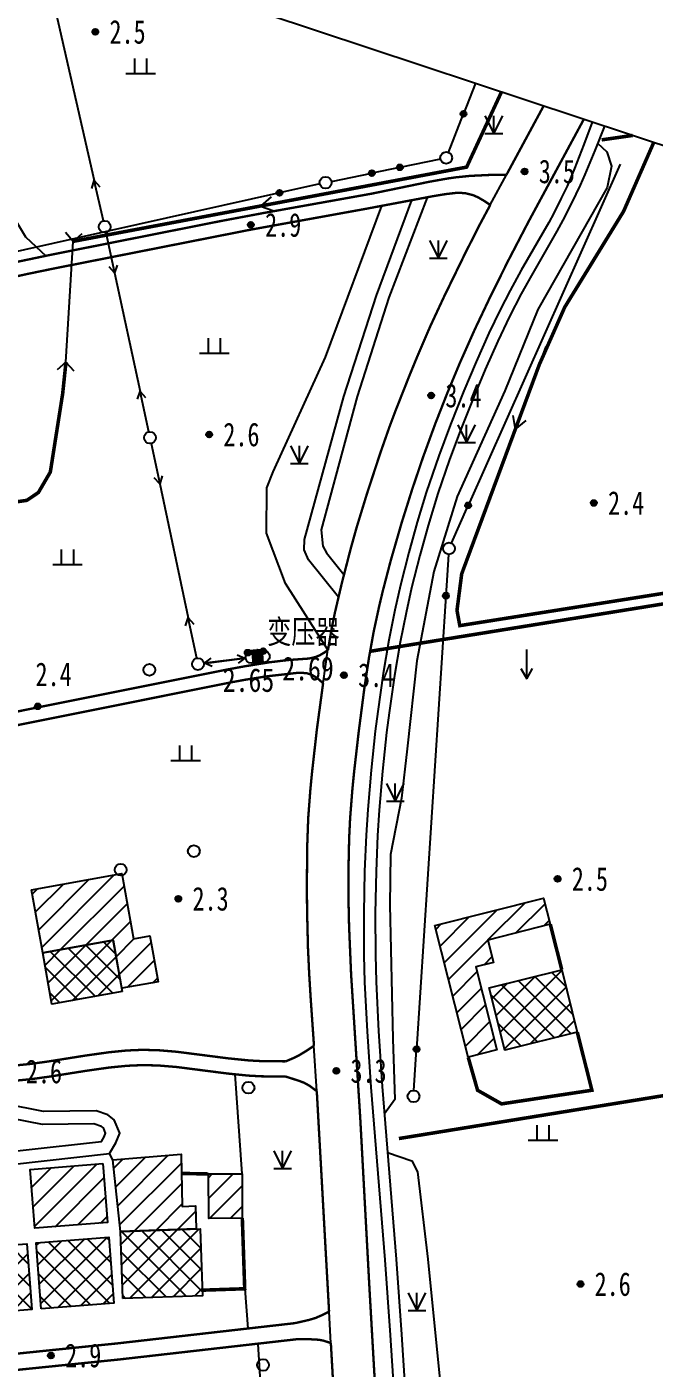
# Model space of a CAD drawing. Header units: metres. Extents: x 494039 to 619385, y 3351420 to 3402703.
# Drawn here: x 592363.4 to 592469.6, y 3392225.5 to 3392452.5 of the extents above; entities that cross this region are included whole.
import ezdxf
from ezdxf.enums import TextEntityAlignment as Align

# ---------------------------------------------------------------- set-up
doc = ezdxf.new("R2010")
doc.units = ezdxf.units.M
for name, pattern in [('2180', [0]), ('2430', [0]), ('4430', [0]), ('4440', [0]), ('8521', [0]), ('9610', [0])]:
    doc.linetypes.add(name, pattern=pattern)
for name, color, linetype in [('210100', 130, 'Continuous'), ('220200', 130, 'Continuous'), ('220900', 130, '2180'), ('261301', 141, 'Continuous'), ('310300', 8, 'Continuous'), ('310500', 8, 'Continuous'), ('380201', 8, '2430'), ('420500', 8, 'Continuous'), ('430600', 8, '4440'), ('440300', 8, '4430'), ('510301', 8, 'Continuous'), ('510402', 8, 'Continuous'), ('520101', 8, 'Continuous'), ('541200', 8, 'Continuous'), ('720100', 8, 'Continuous'), ('760201', 8, '8521'), ('810100', 8, '9610'), ('810301', 8, 'Continuous'), ('810302', 8, 'Continuous'), ('820200', 8, 'Continuous'), ('ASSIST', 8, 'Continuous'), ('GCD', 8, 'Continuous'), ('GXYZ', 8, 'Continuous'), ('ZDH', 8, 'Continuous'), ('范围线', 8, 'Continuous')]:
    doc.layers.add(name, color=color, linetype=linetype)
doc.styles.add('HZ', font='simsun.ttc', dxfattribs={"width": 0.8})
doc.styles.add('正等线体', font='simhei.ttf')
pattern_1 = [(45, (0, 0), (-1.767766953, 1.767766953), []), (135, (0, 0), (-1.767766953, -1.767766953), [])]
pattern_2 = [(45, (0, 0), (-1.767766953, 1.767766953), [])]

# ---------------------------------------------------------------- blocks, each defined once
blk = doc.blocks.new('gc170')
at = {"linetype": 'Continuous'}
blk.add_circle((0, 0), 0.5, dxfattribs=at)
blk = doc.blocks.new('gu')
at = {"flags": 128}
for points in [[(3.75, 0), (-3.75, 0)], [(2.71, -0.6), (3.75, 0), (3.75, 0), (2.71, 0.6)]]:
    blk.add_lwpolyline(points, dxfattribs=at)
blk = doc.blocks.new('p_point')
for radius in [0.25, 0.2, 0.15, 0.1, 0.05]:
    blk.add_circle((0, 0), radius)
blk.add_point((0, 0))
blk = doc.blocks.new('vm')
at = {"linetype": 'Continuous'}
for p, q in [((-0.5, 0), (-0.5, 1.3)), ((0.5, 1.3), (0.5, 0)), ((1.25, 0), (-1.25, 0))]:
    blk.add_line(p, q, dxfattribs=at)
blk = doc.blocks.new('gc124')
for p, q in [((-0.75, 1.5), (0, 0)), ((0, 0), (0, 1.5)), ((0, 0), (0.75, 1.5)), ((-0.75, 0), (0.75, 0))]:
    blk.add_line(p, q)
blk = doc.blocks.new('gc120')
for p, q in [((0, 0), (0, 2.5)), ((-0.5, 0.87), (0, 0)), ((0, 0), (0.5, 0.87))]:
    blk.add_line(p, q)
blk = doc.blocks.new('gc013b')
at = {"linetype": 'Continuous'}
blk.add_line((0.5, 0), (4, 0), dxfattribs=at)
at = {"linetype": 'Continuous', "flags": 128}
blk.add_lwpolyline([(3.39, 0.35), (4, 0), (3.39, -0.35)], dxfattribs=at)
blk = doc.blocks.new('tx')
h = blk.add_hatch(color=256)
edge = h.paths.add_edge_path()
edge.add_arc((4, 0), 0.25, 0, 360)
blk.add_line((0.5, 0), (4, 0))
for centre, radius in [((0, 0), 0.5), ((4, 0), 0.25)]:
    blk.add_circle(centre, radius)
blk = doc.blocks.new('1-3&1-4')
at = {"layer": '310300', "linetype": 'Continuous'}
h = blk.add_hatch(dxfattribs=at)
h.set_pattern_fill('ANSI31', color=8, scale=20, style=0)
h.set_pattern_definition(pattern_2)
h.paths.add_polyline_path([(592364.2096, 3392306.4304), (592379.4945, 3392309.1652), (592381.4715, 3392298.1157), (592384.2376, 3392298.6106), (592385.623, 3392290.8679), (592379.4661, 3392289.7663), (592378.0097, 3392297.9061), (592366.1156, 3392295.778)])
h = blk.add_hatch(dxfattribs=at)
h.set_pattern_fill('ANSI31', color=8, scale=20, style=0)
h.set_pattern_definition(pattern_2)
h.paths.add_polyline_path([(592432.4827, 3392300.3749), (592450.8892, 3392305.0258), (592452.008, 3392300.5981), (592441.4189, 3392297.9224), (592442.3734, 3392294.1447), (592439.4346, 3392293.4022), (592442.9882, 3392279.3383), (592438.1096, 3392278.1056)])
h = blk.add_hatch(dxfattribs=at)
h.set_pattern_fill('ANSI31', color=8, scale=20, style=0)
h.set_pattern_definition(pattern_2)
h.paths.add_polyline_path([(592376.2822, 3392260.0833), (592377.0746, 3392250.1226), (592364.7766, 3392249.1443), (592363.9843, 3392259.105)])
h = blk.add_hatch(dxfattribs=at)
h.set_pattern_fill('ANSI31', color=8, scale=20, style=0)
h.set_pattern_definition(pattern_2)
h.paths.add_polyline_path([(592379.2798, 3392248.5954), (592377.9783, 3392260.7228), (592389.5354, 3392261.6944), (592389.724, 3392252.8511), (592391.9355, 3392252.9447), (592392.1012, 3392249.0305)])
h = blk.add_hatch(dxfattribs=at)
h.set_pattern_fill('ANSI31', color=8, scale=20, style=0)
h.set_pattern_definition(pattern_2)
h.paths.add_polyline_path([(592399.8331, 3392258.3808), (592399.8867, 3392250.8558), (592394.191, 3392250.8152), (592394.1374, 3392258.3402)])
at = {"layer": '310500', "linetype": 'Continuous'}
h = blk.add_hatch(dxfattribs=at)
h.set_pattern_fill('ANSI37', color=8, scale=20, style=0)
h.set_pattern_definition(pattern_1)
h.paths.add_polyline_path([(592379.5641, 3392289.2188), (592367.6699, 3392287.0907), (592366.1156, 3392295.778), (592378.0097, 3392297.9061)])
h = blk.add_hatch(dxfattribs=at)
h.set_pattern_fill('ANSI37', color=8, scale=20, style=0)
h.set_pattern_definition(pattern_1)
h.paths.add_polyline_path([(592456.5851, 3392282.3218), (592444.296, 3392279.2674), (592441.6694, 3392289.8355), (592453.9584, 3392292.8899)])
h = blk.add_hatch(dxfattribs=at)
h.set_pattern_fill('ANSI37', color=8, scale=20, style=0)
h.set_pattern_definition(pattern_1)
h.paths.add_polyline_path([(592379.6638, 3392237.2784), (592379.2798, 3392248.5954), (592392.7417, 3392249.0522), (592393.1256, 3392237.7351)])
h = blk.add_hatch(dxfattribs=at)
h.set_pattern_fill('ANSI37', color=8, scale=20, style=0)
h.set_pattern_definition(pattern_1)
h.paths.add_polyline_path([(592351.8702, 3392234.3915), (592350.9829, 3392245.5457), (592363.3956, 3392246.5332), (592364.2829, 3392235.3789)])
h = blk.add_hatch(dxfattribs=at)
h.set_pattern_fill('ANSI37', color=8, scale=20, style=0)
h.set_pattern_definition(pattern_1)
h.paths.add_polyline_path([(592365.8617, 3392235.5045), (592364.9744, 3392246.6587), (592377.2723, 3392247.637), (592378.1596, 3392236.4828)])
at = {"layer": '210100', "color": 141, "linetype": 'Continuous', "flags": 128}
blk.add_lwpolyline([(592349.4734, 3392260.8775), (592376.052, 3392263.8478), (592376.4896, 3392264.5989), (592376.7521, 3392265.2339), (592376.3841, 3392266.1209), (592376.0591, 3392266.3652), (592374.7813, 3392266.814), (592366.0456, 3392266.707), (592353.0086, 3392269.2544)], dxfattribs=at)
at = {"layer": '220200', "color": 141, "linetype": 'Continuous', "const_width": 0.6, "flags": 128}
for points in [[(592443.7467, 3392441.4398), (592437.8503, 3392428.7201), (592371.2599, 3392416.1539)], [(592465.9542, 3392434.0843), (592460.7069, 3392433.3316)], [(592469.524, 3392432.9019), (592464.4144, 3392421.2359), (592454.4561, 3392405.0198), (592450.1674, 3392395.3344), (592437.0173, 3392359.8981), (592436.2178, 3392353.7013), (592436.6982, 3392351.1309), (592554.1857, 3392369.753)], [(592370.0416, 3392395.7404), (592369.4829, 3392390.4043), (592367.3907, 3392377.1196), (592365.3699, 3392373.6509), (592363.4159, 3392372.3297), (592352.771, 3392370.7895)]]:
    blk.add_lwpolyline(points, dxfattribs=at)
at = {"layer": '220200', "color": 141, "linetype": 'Continuous', "const_width": 0.6, "elevation": 3.2917, "flags": 128}
blk.add_lwpolyline([(592577.1493, 3392288.7648), (592426.3905, 3392264.3357)], dxfattribs=at)
at = {"layer": '220900', "color": 141, "linetype": 'Continuous'}
for p, q in [((592371.2599, 3392416.1539), (592369.9325, 3392417.6499)), ((592371.2599, 3392416.1539), (592372.7559, 3392417.4813)), ((592370.0416, 3392395.7404), (592368.5456, 3392394.413)), ((592370.0416, 3392395.7404), (592371.369, 3392394.2444))]:
    blk.add_line(p, q, dxfattribs=at)
at = {"layer": '220900', "color": 141, "linetype": '2180', "elevation": 2.4097, "flags": 128}
blk.add_lwpolyline([(592370.0416, 3392395.7404), (592371.2599, 3392416.1539)], dxfattribs=at)
at = {"layer": '310300', "color": 8, "linetype": 'Continuous', "flags": 128}
for points in [[(592364.2096, 3392306.4304), (592379.4945, 3392309.1652), (592381.4715, 3392298.1157), (592384.2376, 3392298.6106), (592385.623, 3392290.8679), (592379.4661, 3392289.7663), (592378.0097, 3392297.9061), (592366.1156, 3392295.778)], [(592432.4827, 3392300.3749), (592450.8892, 3392305.0258), (592452.008, 3392300.5981), (592441.4189, 3392297.9224), (592442.3734, 3392294.1447), (592439.4346, 3392293.4022), (592442.9882, 3392279.3383), (592438.1096, 3392278.1056)], [(592379.2798, 3392248.5954), (592377.9783, 3392260.7228), (592389.5354, 3392261.6944), (592389.724, 3392252.8511), (592391.9355, 3392252.9447), (592392.1012, 3392249.0305)]]:
    blk.add_lwpolyline(points, close=True, dxfattribs=at)
for points, elevation in [([(592376.2822, 3392260.0833), (592377.0746, 3392250.1226), (592364.7766, 3392249.1443), (592363.9843, 3392259.105)], 5.8417), ([(592399.8331, 3392258.3808), (592399.8867, 3392250.8558), (592394.191, 3392250.8152), (592394.1374, 3392258.3402)], 6.2168)]:
    blk.add_lwpolyline(points, close=True, dxfattribs=dict(at, elevation=elevation))
at = {"layer": '310500', "color": 8, "linetype": 'Continuous', "flags": 128}
for points, elevation in [([(592379.5641, 3392289.2188), (592367.6699, 3392287.0907), (592366.1156, 3392295.778), (592378.0097, 3392297.9061)], 14.2065), ([(592379.6638, 3392237.2784), (592379.2798, 3392248.5954), (592392.7417, 3392249.0522), (592393.1256, 3392237.7351)], 13.8458), ([(592351.8702, 3392234.3915), (592350.9829, 3392245.5457), (592363.3956, 3392246.5332), (592364.2829, 3392235.3789)], 13.4663)]:
    blk.add_lwpolyline(points, close=True, dxfattribs=dict(at, elevation=elevation))
for points in [[(592456.5851, 3392282.3218), (592444.296, 3392279.2674), (592441.6694, 3392289.8355), (592453.9584, 3392292.8899)], [(592365.8617, 3392235.5045), (592364.9744, 3392246.6587), (592377.2723, 3392247.637), (592378.1596, 3392236.4828)]]:
    blk.add_lwpolyline(points, close=True, dxfattribs=at)
at = {"layer": '380201', "color": 8, "linetype": '2430', "const_width": 0.6, "flags": 128}
for points, elevation in [([(592453.9584, 3392292.8899), (592452.008, 3392300.5981)], 5.807), ([(592438.1096, 3392278.1056), (592439.7047, 3392272.5029), (592443.7598, 3392270.2001), (592459.0505, 3392272.5069), (592456.5851, 3392282.3218)], 5.807), ([(592394.1374, 3392258.3402), (592389.6051, 3392258.4291)], 6.0962), ([(592393.0939, 3392238.6723), (592400.2918, 3392238.9165), (592399.8867, 3392250.8558)], 5.9623)]:
    blk.add_lwpolyline(points, dxfattribs=dict(at, elevation=elevation))
at = {"layer": '420500', "color": 8, "linetype": 'Continuous', "const_width": 0.4, "elevation": 3.939, "flags": 128}
blk.add_lwpolyline([(592444.597, 3392427.4308), (592450.8844, 3392439.0756)], dxfattribs=at)
at = {"layer": '420500', "color": 8, "linetype": 'Continuous', "const_width": 0.4, "flags": 128}
for points in [[(592423.6816, 3392199.2951), (592421.407, 3392238.9313), (592419.8391, 3392267.8861), (592418.299, 3392292.1008), (592417.9526, 3392300.2957), (592417.8764, 3392303.8015), (592417.8523, 3392309.9369), (592417.9681, 3392315.1914), (592418.1314, 3392318.5433), (592418.5184, 3392323.4837), (592418.8066, 3392326.3858), (592419.5771, 3392333.1062), (592420.5539, 3392340.6306), (592421.3305, 3392345.7419), (592422.1229, 3392350.1277), (592423.0777, 3392354.5485), (592423.6806, 3392357.0629), (592424.9856, 3392362.0688), (592426.8529, 3392368.5365), (592428.6554, 3392374.2553), (592430.4623, 3392379.6005), (592432.5141, 3392385.2214), (592434.569, 3392390.4558), (592436.7328, 3392395.6462), (592439.2601, 3392401.3155), (592441.8703, 3392406.8167), (592444.9208, 3392412.9506), (592448.3234, 3392419.4876), (592457.6907, 3392436.8213)], [(592444.597, 3392427.4308), (592441.581, 3392427.3867), (592438.433, 3392427.2355), (592435.9567, 3392426.983), (592434.7283, 3392426.8096), (592431.547, 3392426.2431), (592421.8566, 3392424.2402), (592403.6308, 3392420.9805), (592396.3279, 3392419.6106), (592367.6985, 3392413.9304), (592359.7964, 3392412.275)], [(592441.851, 3392422.3181), (592440.8502, 3392422.9855), (592439.7573, 3392423.6192), (592438.9295, 3392423.9796), (592437.6985, 3392424.2909), (592436.6931, 3392424.3721), (592436.0601, 3392424.3547), (592434.3794, 3392424.1627), (592432.2918, 3392423.825), (592420.8704, 3392421.6749), (592401.2311, 3392418.1211), (592368.193, 3392411.6006), (592363.6242, 3392410.6626), (592358.0687, 3392409.4435)], [(592414.3863, 3392347.0065), (592415.0298, 3392350.7592), (592415.5915, 3392353.4792), (592416.7403, 3392358.3721), (592418.2461, 3392364.2138), (592419.2454, 3392367.7904), (592420.9464, 3392373.3386), (592423.2048, 3392380.2325), (592424.7604, 3392384.6828), (592425.7739, 3392387.3878), (592428.1658, 3392393.4327), (592429.5388, 3392396.7734), (592431.6913, 3392401.7732), (592433.9852, 3392406.7009), (592437.5586, 3392414.0313), (592440.0124, 3392418.8822), (592441.851, 3392422.3181)], [(592414.3863, 3392347.0065), (592413.6967, 3392346.5256), (592412.9482, 3392346.093), (592412.3141, 3392345.8308), (592411.4368, 3392345.6144), (592410.8761, 3392345.5379), (592407.6182, 3392345.3046), (592404.4567, 3392344.923), (592400.172, 3392344.226), (592397.0783, 3392343.6545), (592339.1658, 3392332.0615)], [(592409.5189, 3392343.1708), (592404.1581, 3392342.5676), (592400.429, 3392341.9816), (592398.1425, 3392341.5638), (592342.2762, 3392330.3667), (592334.2847, 3392328.7372), (592323.1126, 3392326.3844), (592317.9627, 3392325.38), (592313.7734, 3392324.7133), (592306.6645, 3392323.9317), (592305.8412, 3392323.9107), (592304.909, 3392324.0074), (592304.4493, 3392324.1076), (592303.6677, 3392324.3685), (592303.0413, 3392324.6775), (592302.3848, 3392325.1266), (592301.8053, 3392325.6664), (592301.5511, 3392325.965), (592301.0594, 3392326.7408), (592300.7396, 3392327.5219), (592300.6019, 3392327.9896), (592300.3371, 3392329.3296), (592300.035, 3392331.4512), (592299.8647, 3392332.3031)], [(592413.5605, 3392341.3922), (592412.5785, 3392342.2421), (592411.7204, 3392342.7601), (592410.8257, 3392343.0744), (592409.5189, 3392343.1708)], [(592412.0136, 3392280.0302), (592411.4556, 3392288.0812), (592411.1995, 3392292.2695), (592410.9976, 3392296.5876), (592410.8453, 3392302.8777), (592410.8132, 3392306.9235), (592410.8629, 3392313.6648), (592411.0398, 3392318.6019), (592411.4047, 3392323.4179), (592411.6985, 3392326.4239), (592412.5118, 3392333.6275), (592413.5605, 3392341.3922)], [(592412.0136, 3392280.0302), (592410.6646, 3392279.1325), (592409.4019, 3392278.3719), (592408.4611, 3392277.9155), (592407.2339, 3392277.3972)], [(592407.2339, 3392277.3972), (592403.1697, 3392277.4337), (592401.0224, 3392277.551), (592397.4668, 3392277.9082), (592388.7945, 3392279.0189), (592385.6462, 3392279.2815), (592382.9097, 3392279.3462), (592380.2722, 3392279.2287), (592377.259, 3392278.9288), (592373.1158, 3392278.3401), (592367.0838, 3392277.381), (592364.0295, 3392276.9612), (592359.917, 3392276.5448)], [(592407.2075, 3392274.8279), (592403.1237, 3392274.8619), (592400.9025, 3392274.983), (592397.3779, 3392275.3379), (592388.7812, 3392276.4381), (592385.6603, 3392276.6977), (592382.9483, 3392276.7614), (592380.3379, 3392276.6452), (592377.3558, 3392276.3488), (592373.2554, 3392275.7666), (592367.2855, 3392274.8173), (592364.2554, 3392274.3999), (592360.1111, 3392273.9796)], [(592412.4905, 3392272.3375), (592411.2886, 3392273.2486), (592410.3882, 3392273.7512), (592409.3965, 3392274.1326), (592407.2075, 3392274.8279)], [(592414.5677, 3392235.0568), (592412.4905, 3392272.3375)], [(592414.5677, 3392235.0568), (592413.4981, 3392234.4997), (592412.2408, 3392233.957), (592411.1315, 3392233.6283), (592408.7914, 3392233.095)], [(592408.7914, 3392233.095), (592378.6772, 3392229.664), (592335.5318, 3392225.2567), (592299.3137, 3392222.0413), (592264.9205, 3392218.2586), (592248.1584, 3392216.233)], [(592409.1015, 3392230.3733), (592378.9714, 3392226.9405), (592335.7921, 3392222.5298), (592299.5846, 3392219.3152), (592265.2346, 3392215.5373), (592260.8536, 3392215.0079)], [(592414.8703, 3392229.7303), (592413.554, 3392230.1513), (592412.839, 3392230.2841), (592411.4878, 3392230.3626), (592409.1015, 3392230.3733)], [(592416.5612, 3392199.9822), (592414.8703, 3392229.7303)]]:
    blk.add_lwpolyline(points, dxfattribs=at)
at = {"layer": '430600', "color": 8, "linetype": '4440', "flags": 128}
for points in [[(592459.1145, 3392436.3497), (592457.7026, 3392432.5272), (592456.1236, 3392428.485), (592454.8394, 3392425.5015), (592453.8787, 3392423.4666), (592452.5926, 3392420.9142), (592451.7441, 3392419.3403), (592447.1038, 3392411.2625), (592445.212, 3392407.8596), (592443.5083, 3392404.5438), (592441.6351, 3392400.6185), (592439.4834, 3392395.7934), (592437.4054, 3392390.8556), (592435.1435, 3392385.1789), (592433.1525, 3392379.8672), (592431.0237, 3392373.68), (592429.4725, 3392368.6203), (592428.0575, 3392363.5188), (592426.6715, 3392357.988), (592425.7149, 3392353.7354), (592424.7086, 3392348.6703), (592423.7329, 3392343.0162), (592422.8017, 3392336.5937), (592422.3896, 3392333.2849), (592421.6775, 3392326.654), (592421.1115, 3392320.0092), (592420.8365, 3392315.6995), (592420.5858, 3392309.6075), (592420.4556, 3392302.4943), (592420.4802, 3392295.3808), (592420.5882, 3392290.8107), (592420.9903, 3392282.4447), (592421.6342, 3392273.0422), (592423.9894, 3392243.8066), (592424.9226, 3392231.0677), (592426.9792, 3392198.9769)], [(592461.1989, 3392435.6593), (592459.5636, 3392431.5385), (592457.8595, 3392427.4517), (592457.0731, 3392425.6839), (592455.606, 3392422.6207), (592454.1272, 3392419.7563), (592453.0921, 3392417.8709), (592448.8097, 3392410.3967), (592447.0738, 3392407.2564), (592445.1097, 3392403.4201), (592443.1316, 3392399.2465), (592441.0077, 3392394.4602), (592439.1877, 3392390.1302), (592436.943, 3392384.4987), (592434.9688, 3392379.2285), (592432.9921, 3392373.501), (592431.3212, 3392368.0739), (592429.9184, 3392363.0173), (592428.5444, 3392357.5352), (592427.5963, 3392353.3205), (592426.6009, 3392348.3099), (592425.6357, 3392342.7166), (592424.7124, 3392336.3498), (592424.303, 3392333.0632), (592423.5956, 3392326.4767), (592423.0337, 3392319.8764), (592422.7606, 3392315.5954), (592422.5115, 3392309.5435), (592422.3822, 3392302.477), (592422.4067, 3392295.4103), (592422.5139, 3392290.8702), (592422.9153, 3392282.5159), (592423.5583, 3392273.1265), (592425.9103, 3392243.9318), (592426.8431, 3392231.199), (592428.92, 3392198.7896)], [(592416.1803, 3392355.971), (592411.0663, 3392362.2424), (592410.3521, 3392363.9333), (592410.4191, 3392365.7151), (592417.0412, 3392389.8946), (592422.5844, 3392407.0072), (592428.5648, 3392423.1098)], [(592431.1861, 3392423.5891), (592424.7016, 3392406.6541), (592419.305, 3392389.895), (592413.2492, 3392367.3434), (592413.5186, 3392364.5764), (592414.1269, 3392363.4328), (592417.0803, 3392359.7669)]]:
    blk.add_lwpolyline(points, dxfattribs=at)
at = {"layer": '440300', "color": 8, "linetype": '4430', "const_width": 0.6, "elevation": 3.9204, "flags": 128}
blk.add_lwpolyline([(592558.4046, 3392368.915), (592421.5316, 3392346.787)], dxfattribs=at)
at = {"layer": '510402', "color": 8, "linetype": 'Continuous'}
for p, q in [((592402.4396, 3392347.0346), (592402.3437, 3392347.0277)), ((592402.3437, 3392347.0277), (592402.5154, 3392344.6338)), ((592402.6113, 3392344.6407), (592402.4396, 3392347.0346)), ((592402.5154, 3392344.6338), (592402.6113, 3392344.6407))]:
    blk.add_line(p, q, dxfattribs=at)
at = {"layer": '510402', "color": 8, "linetype": 'Continuous', "const_width": 2.4, "flags": 128}
blk.add_lwpolyline([(592401.4801, 3392345.7626), (592403.4749, 3392345.9058)], dxfattribs=at)
at = {"layer": '520101', "color": 8, "linetype": 'Continuous'}
for p, q in [((592439.3333, 3392442.9016), (592437.3111, 3392437.7382)), ((592426.5569, 3392428.6821), (592421.8108, 3392427.7089)), ((592463.8469, 3392429.2029), (592438.1226, 3392371.4825)), ((592406.1656, 3392424.3612), (592353.0037, 3392412.509)), ((592434.349, 3392356.1921), (592429.3798, 3392279.4619))]:
    blk.add_line(p, q, dxfattribs=at)
at = {"layer": '541200', "color": 8, "linetype": 'Continuous'}
for p, q in [((592366.9279, 3392461.0769), (592374.8225, 3392426.4324)), ((592378.2757, 3392410.8098), (592382.5697, 3392390.7646)), ((592385.9054, 3392375.1162), (592390.7138, 3392352.4465)), ((592400.3112, 3392345.6183), (592393.4946, 3392344.7615))]:
    blk.add_line(p, q, dxfattribs=at)
at = {"layer": '760201', "color": 8, "linetype": '8521', "flags": 128}
for points in [[(592460.0251, 3392432.7744), (592461.5648, 3392431.3316), (592462.3804, 3392428.8769), (592461.6505, 3392425.2886), (592449.8867, 3392404.6113), (592444.336, 3392390.8647), (592436.274, 3392372.9778), (592432.2858, 3392360.2788), (592429.4043, 3392345.1575), (592427.7936, 3392330.2652), (592426.8113, 3392321.9256), (592424.9904, 3392312.4041), (592424.8455, 3392303.866), (592425.3392, 3392281.2026), (592425.7133, 3392270.9604), (592423.9579, 3392268.4966)], [(592141.5556, 3392226.52), (592142.6239, 3392228.3841), (592147.0324, 3392233.3454), (592148.4818, 3392234.2522), (592149.9562, 3392235.0896), (592151.1711, 3392235.6613), (592151.7952, 3392235.9011), (592152.6437, 3392236.1901), (592153.954, 3392236.5251), (592155.7514, 3392236.8222), (592157.1186, 3392236.9797), (592174.5896, 3392238.578), (592180.5437, 3392239.1877), (592183.8083, 3392239.5826), (592186.346, 3392239.927), (592190.6827, 3392240.6096), (592192.4807, 3392240.9378), (592195.6957, 3392241.617), (592198.1695, 3392242.2487), (592199.9283, 3392242.7747), (592202.4036, 3392243.625), (592203.7802, 3392244.1501), (592206.4192, 3392245.2603), (592214.1024, 3392248.8924), (592217.2396, 3392250.1778), (592218.7331, 3392250.6836), (592220.7585, 3392251.2703), (592223.8517, 3392251.997), (592225.4165, 3392252.3024), (592228.5707, 3392252.812), (592231.7449, 3392253.1938), (592233.3354, 3392253.3354), (592236.5155, 3392253.5071), (592238.1022, 3392253.5284), (592239.6843, 3392253.4986), (592241.7839, 3392253.3647), (592244.4327, 3392253.002), (592247.1821, 3392252.3924), (592248.6576, 3392251.9943), (592255.9867, 3392249.8295), (592258.3404, 3392249.253), (592260.8286, 3392248.8211), (592263.3282, 3392248.6101), (592265.8477, 3392248.5723), (592267.5354, 3392248.6202), (592270.9237, 3392248.8444), (592275.5963, 3392249.3365), (592281.5357, 3392250.1082), (592304.7791, 3392253.256), (592320.2791, 3392255.2239), (592349.7254, 3392258.6919), (592377.3959, 3392261.7843), (592378.4656, 3392263.6204), (592379.1333, 3392265.2354), (592378.1861, 3392267.5184), (592377.1093, 3392268.3282), (592375.1432, 3392269.0186), (592366.2452, 3392268.9096), (592353.0785, 3392271.4823), (592346.5699, 3392270.6299), (592344.2644, 3392270.425), (592338.9137, 3392271.7158), (592321.4733, 3392269.9229), (592310.5868, 3392271.0937), (592283.1101, 3392269.4294), (592270.3592, 3392268.0249), (592248.3523, 3392266.3673), (592225.0797, 3392261.9083), (592202.7592, 3392259.0816), (592196.4445, 3392256.8412), (592195.2554, 3392255.8946), (592193.274, 3392253.5879), (592189.8364, 3392252.2212), (592168.1378, 3392249.8388), (592161.682, 3392249.8599), (592151.1601, 3392250.8774), (592144.282, 3392250.4922), (592137.5185, 3392250.6086), (592132.8501, 3392252.6011), (592128.7755, 3392256.7071), (592122.5575, 3392265.8888), (592112.5715, 3392290.0206), (592111.9688, 3392294.9268), (592109.0834, 3392314.3659), (592109.6987, 3392319.0177), (592110.6336, 3392320.6515), (592111.2759, 3392321.5529), (592112.114, 3392322.4466), (592112.8071, 3392323.0146), (592113.656, 3392323.5608), (592114.8468, 3392324.1634), (592116.2513, 3392324.7349), (592118.1816, 3392325.3822), (592120.1279, 3392325.8917), (592121.1079, 3392326.0937), (592123.0835, 3392326.3851), (592124.0802, 3392326.4698), (592126.7194, 3392326.5025), (592131.7011, 3392326.2438), (592134.1681, 3392326.1997), (592136.0563, 3392326.3122), (592137.6429, 3392326.5669), (592138.6842, 3392326.8418), (592140.0943, 3392327.3417), (592144.9131, 3392329.5146), (592148.8826, 3392331.0995), (592150.8892, 3392331.8144), (592154.9311, 3392333.1432), (592160.3579, 3392334.7799), (592167.1769, 3392336.6944), (592173.3407, 3392338.3104), (592177.4683, 3392339.3088), (592181.835, 3392340.2588), (592188.4814, 3392341.561), (592209.2234, 3392345.3347), (592215.7507, 3392346.5744), (592244.9376, 3392352.6598), (592256.9951, 3392355.0108), (592262.7291, 3392356.0757), (592270.6252, 3392357.4603), (592273.5023, 3392357.9229), (592278.5508, 3392358.6342), (592281.6263, 3392358.9694), (592285.2071, 3392359.2265), (592288.7934, 3392359.3302), (592290.8395, 3392359.3092), (592294.3048, 3392359.1372), (592296.467, 3392358.9662), (592299.0595, 3392358.7181), (592312.5503, 3392357.2238), (592315.5785, 3392356.9496), (592321.1448, 3392356.5568), (592325.6972, 3392356.368), (592329.7289, 3392356.3547), (592332.7345, 3392356.4914), (592335.2204, 3392356.7453), (592336.7007, 3392356.9788), (592338.4631, 3392357.3583), (592340.5595, 3392357.9547), (592341.5954, 3392358.3048), (592343.6367, 3392359.103), (592345.6278, 3392360.031), (592347.1745, 3392360.8714), (592348.5511, 3392361.749), (592349.3005, 3392362.35), (592349.9196, 3392362.9865), (592350.4792, 3392363.7779), (592350.9447, 3392364.7407), (592351.2748, 3392365.7905), (592351.4671, 3392366.8901), (592351.5167, 3392368.0032), (592351.4167, 3392369.0935), (592351.1579, 3392370.1244), (592350.7283, 3392371.0585), (592350.2293, 3392371.7349), (592349.6903, 3392372.2319), (592348.7658, 3392372.823), (592347.9059, 3392373.2008), (592347.0134, 3392373.4645), (592345.859, 3392373.6576), (592344.428, 3392373.725), (592342.7118, 3392373.63), (592341.7154, 3392373.5136), (592334.2316, 3392372.2254), (592329.5887, 3392371.5737), (592323.7147, 3392370.9036), (592319.8275, 3392370.5233), (592315.9479, 3392370.1852), (592309.4695, 3392369.7276), (592304.1585, 3392369.5073), (592302.8332, 3392369.4947), (592301.1813, 3392369.5752), (592300.0013, 3392369.7493), (592298.8525, 3392370.0479), (592298.2892, 3392370.2436), (592297.1944, 3392370.7224), (592296.1557, 3392371.3134), (592295.1905, 3392372.0129), (592294.7452, 3392372.3992), (592292.1091, 3392375.2053), (592291.3531, 3392375.8664), (592290.6543, 3392376.3369), (592289.7101, 3392376.7843), (592288.6847, 3392377.0983), (592287.6065, 3392377.2826), (592286.5032, 3392377.3387), (592285.4019, 3392377.2662), (592284.8606, 3392377.1809), (592283.8135, 3392376.9097), (592282.8376, 3392376.4992), (592282.241, 3392376.1441), (592281.747, 3392375.7672), (592280.8671, 3392374.8778), (592280.0954, 3392373.8574), (592278.376, 3392371.1038), (592277.5473, 3392369.9034), (592276.8965, 3392369.1492), (592276.3223, 3392368.6343), (592275.6869, 3392368.2182), (592274.8885, 3392367.8822), (592273.9156, 3392367.6468), (592273.2993, 3392367.5587), (592266.4482, 3392367.1949), (592262.0602, 3392366.797), (592257.7561, 3392366.2641), (592255.6205, 3392365.9454), (592252.4252, 3392365.388), (592247.9562, 3392364.4326), (592232.4868, 3392360.578), (592225.139, 3392358.9125), (592216.0098, 3392357.015), (592210.3471, 3392355.9011), (592205.3418, 3392354.9619), (592195.766, 3392353.266), (592188.9079, 3392352.1628), (592183.8168, 3392351.4561), (592160.7197, 3392348.7072), (592154.7807, 3392347.8842), (592151.0868, 3392347.2709), (592145.5977, 3392346.1317), (592131.425, 3392342.6465), (592125.6366, 3392341.3), (592121.8777, 3392340.5464), (592119.697, 3392340.1616), (592115.3159, 3392339.4898), (592111.7042, 3392339.0409), (592108.3821, 3392338.747), (592107.0883, 3392338.6853), (592104.8716, 3392338.6822), (592102.5338, 3392338.8697), (592101.6486, 3392339.0064), (592100.1456, 3392339.332), (592098.6757, 3392339.7788), (592097.9588, 3392340.0509), (592096.799, 3392340.5825), (592095.9409, 3392341.0639), (592094.2999, 3392342.2177), (592093.2012, 3392343.1746), (592092.0474, 3392344.3641), (592090.9505, 3392345.6891), (592089.941, 3392347.0841), (592088.7767, 3392348.9052), (592088.1201, 3392350.0307), (592086.8813, 3392352.3379), (592086.0995, 3392353.9081), (592084.436, 3392357.5027), (592083.5559, 3392359.5221), (592081.0433, 3392365.626), (592077.6606, 3392374.323), (592071.8494, 3392389.5325)], [(592424.4723, 3392261.9537), (592428.5696, 3392260.5761), (592429.5105, 3392258.7048), (592431.2975, 3392243.9088), (592435.8658, 3392198.1194)]]:
    blk.add_lwpolyline(points, dxfattribs=at)
at = {"layer": '810100', "color": 8, "linetype": '9610', "flags": 128}
for points in [[(592441.851, 3392422.3181), (592444.597, 3392427.4308)], [(592414.3863, 3392347.0065), (592407.1896, 3392358.2762), (592403.9601, 3392366.7958), (592404.0621, 3392374.4711), (592405.0799, 3392377.1558), (592413.9416, 3392396.5596), (592423.5187, 3392422.1772)], [(592413.5605, 3392341.3922), (592414.3863, 3392347.0065)], [(592414.8703, 3392229.7303), (592414.5677, 3392235.0568)], [(592402.5054, 3392229.6218), (592404.2873, 3392201.1667)]]:
    blk.add_lwpolyline(points, dxfattribs=at)
for points, elevation in [([(592359.0861, 3392423.8009), (592363.2165, 3392416.9463), (592366.6826, 3392413.6732)], 3.3969), ([(592412.4905, 3392272.3375), (592412.0136, 3392280.0302)], 3.5276), ([(592399.8331, 3392258.3808), (592398.655, 3392275.2251)], 3.0829), ([(592377.9783, 3392260.7228), (592377.3959, 3392261.7843)], 3.1186), ([(592400.2918, 3392238.9165), (592400.7975, 3392232.1842)], 3.0829)]:
    blk.add_lwpolyline(points, dxfattribs=dict(at, elevation=elevation))
at = {"layer": '范围线', "color": 8, "flags": 128}
blk.add_lwpolyline([(580974.9971, 3398172.2884), (580158.1729, 3397748.7629), (583102.2681, 3395406.1495), (589376.9328, 3392493.3034), (594318.9563, 3392016.403), (594002.9657, 3392059.9931), (593709.5027, 3392110.274), (593489.39, 3392154.2585), (593446.55, 3392164.1073), (593184.0367, 3392224.4585), (592856.0894, 3392311.9807), (592630.9821, 3392379.424), (592345.2786, 3392474.0542), (592112.8421, 3392558.6278), (591835.9381, 3392668.5492), (591571.4074, 3392783.2499), (591303.4331, 3392909.9936), (591275.2655, 3392923.316), (591065.2798, 3393031.2284), (591019.813, 3393054.5939), (590886.2864, 3393127.1825), (590776.1303, 3393189.2284), (589711.9005, 3393302.4152), (583546.9224, 3396125.8295)], close=True, dxfattribs=at)
at = {"layer": '261301', "color": 141, "linetype": 'Continuous', "xscale": 2, "yscale": 2}
for p, rotation in [((592410.3372, 3392423.5282, 2.9258), 190.6860837974893), ((592448.6891, 3392391.3508, 2.3013), 249.643440916451)]:
    blk.add_blockref('gu', p, dxfattribs=dict(at, rotation=rotation))
at = {"layer": '510301', "color": 8, "linetype": 'Continuous', "xscale": 2, "yscale": 2}
for p in [(592413.9739, 3392426.102, 3.2506), (592376.5999, 3392418.6323, 3.3101), (592384.2455, 3392382.9421, 3.3682), (592384.1528, 3392343.6426, 2.6032), (592392.3737, 3392344.6206, 2.6032), (592391.6877, 3392312.9692, 2.6032), (592379.2991, 3392309.8277, 2.6032), (592400.9197, 3392272.9345, 2.6032), (592428.8628, 3392271.4786, 3.5857), (592403.3978, 3392226.0112, 3.2283)]:
    blk.add_blockref('gc170', p, dxfattribs=at)
at = {"layer": '510402', "color": 8, "linetype": 'Continuous', "xscale": 2, "yscale": 2}
for p in [(592401.4321, 3392345.7592), (592403.5229, 3392345.9092)]:
    blk.add_blockref('gc170', p, dxfattribs=at)
at = {"layer": '520101', "color": 8, "linetype": 'Continuous', "xscale": 2, "yscale": 2}
for p, rotation in [((592434.3939, 3392430.289), 68.6134308556065), ((592434.3939, 3392430.289), 191.5876710545503), ((592413.9739, 3392426.102), 11.58767105455038), ((592413.9739, 3392426.102), 192.5682469735783), ((592434.866, 3392364.1754), 65.97881637923335), ((592434.866, 3392364.1754), 266.2946124249075), ((592428.8628, 3392271.4786), 86.29461242490753)]:
    blk.add_blockref('tx', p, dxfattribs=dict(at, rotation=rotation))
for p in [(592434.3939, 3392430.289), (592413.9739, 3392426.102), (592434.866, 3392364.1754), (592428.8628, 3392271.4786)]:
    blk.add_blockref('gc170', p, dxfattribs=at)
at = {"layer": '541200', "color": 8, "linetype": 'Continuous', "xscale": 2, "yscale": 2}
for p, rotation in [((592376.5999, 3392418.6323), 102.8369389635414), ((592376.5999, 3392418.6323), 282.0912267946208), ((592384.2455, 3392382.9421), 102.0912267946208), ((592384.2455, 3392382.9421), 281.9752696519044), ((592392.3737, 3392344.6206), 101.9752696519044), ((592392.3737, 3392344.6206), 7.164248405614077), ((592401.4321, 3392345.7592), 187.164248405614)]:
    blk.add_blockref('gc013b', p, dxfattribs=dict(at, rotation=rotation))
for p in [(592376.5999, 3392418.6323), (592384.2455, 3392382.9421), (592401.4321, 3392345.7592), (592392.3737, 3392344.6206)]:
    blk.add_blockref('gc170', p, dxfattribs=at)
at = {"layer": '720100', "color": 8, "linetype": 'Continuous', "xscale": 2, "yscale": 2, "zscale": 2}
for p in [(592375.0009, 3392451.6116, 2.4804), (592447.6617, 3392427.9942, 3.4722), (592401.3367, 3392418.9481, 2.9303), (592431.8535, 3392390.066, 3.3637), (592394.2715, 3392383.4788, 2.5848), (592459.383, 3392371.8832, 2.4097), (592417.082, 3392342.7543, 3.4019), (592365.282, 3392337.4716, 2.4424), (592453.2499, 3392308.2648, 2.4598), (592389.0558, 3392304.9146, 2.2688), (592415.7903, 3392275.7857, 3.3104), (592457.1131, 3392239.7142, 2.5678), (592367.4906, 3392227.6308, 2.8776)]:
    blk.add_blockref('p_point', p, dxfattribs=at)
at = {"layer": '810301', "color": 8, "linetype": 'Continuous', "xscale": 2, "yscale": 2}
blk.add_blockref('gc120', (592448.0171, 3392342.1074), dxfattribs=at)
at = {"layer": '810302', "color": 8, "linetype": 'Continuous', "xscale": 2, "yscale": 2}
for p in [(592382.666, 3392444.5049, 3.8553), (592395.1452, 3392397.1759, 3.8553), (592370.2986, 3392361.4031, 3.8553), (592390.3117, 3392328.2539, 3.8553), (592450.7616, 3392264.0234)]:
    blk.add_blockref('vm', p, dxfattribs=at)
at = {"layer": '820200', "color": 8, "linetype": 'Continuous', "xscale": 2, "yscale": 2}
for p in [(592442.4561, 3392434.4235, 3.8553), (592433.0689, 3392413.3109, 3.8553), (592437.8408, 3392382.1258, 3.8553), (592409.5575, 3392378.5802, 3.8553), (592425.7791, 3392321.4211, 3.8553), (592406.6933, 3392259.2567, 3.4982), (592429.4362, 3392235.2117, 3.9446)]:
    blk.add_blockref('gc124', p, dxfattribs=at)
at = {"layer": '720100', "color": 8, "width": 0.75}
for s, p in [('2.5', (592377.4009, 3392451.6116, 2.4804)), ('3.5', (592450.0617, 3392427.9942, 3.4722)), ('2.9', (592403.7367, 3392418.9481, 2.9303)), ('3.4', (592434.2535, 3392390.066, 3.3637)), ('2.6', (592396.6715, 3392383.4788, 2.5848)), ('2.4', (592461.783, 3392371.8832, 2.4097)), ('2.4', (592364.8867, 3392342.8925, 2.4424)), ('3.4', (592419.482, 3392342.7543, 3.4019)), ('2.5', (592455.6499, 3392308.2648, 2.4598)), ('2.3', (592391.4558, 3392304.9146, 2.2688)), ('3.3', (592418.1903, 3392275.7857, 3.3104)), ('2.6', (592363.2579, 3392275.6893, 2.5523)), ('2.6', (592459.5131, 3392239.7142, 2.5678)), ('2.9', (592369.8906, 3392227.6308, 2.8776))]:
    blk.add_text(s, height=4, dxfattribs=at).set_placement(p, align=Align.MIDDLE_LEFT)
blk = doc.blocks.new('gc200')
h = blk.add_hatch(color=256)
edge = h.paths.add_edge_path()
edge.add_arc((0, 0), 0.25, 0, 360)
blk.add_circle((0, 0), 0.25)
blk = doc.blocks.new('线路地形0613')
at = {"layer": 'ASSIST', "color": 8, "linetype": 'Continuous', "flags": 128}
blk.add_lwpolyline([(592400.79, 3392346.56), (592403.41, 3392346.79)], dxfattribs=at)
at = {"layer": 'GXYZ', "color": 8, "linetype": 'Continuous'}
for p, q in [((592403.13, 3392347.06), (592401.01, 3392346.88)), ((592401.01, 3392346.88), (592401.06, 3392346.29)), ((592401.06, 3392346.29), (592403.18, 3392346.47)), ((592403.18, 3392346.47), (592403.13, 3392347.06))]:
    blk.add_line(p, q, dxfattribs=at)
at = {"layer": 'GXYZ', "color": 8, "linetype": 'Continuous', "const_width": 0.6, "flags": 128}
blk.add_lwpolyline([(592402.34, 3392346.7), (592401.85, 3392346.65)], dxfattribs=at)
at = {"layer": 'ZDH', "color": 8, "linetype": 'Continuous'}
for p in [(592400.79, 3392346.56, 2.65), (592403.41, 3392346.79, 2.69)]:
    blk.add_point(p, dxfattribs=at)
at = {"layer": 'GCD', "color": 8, "linetype": 'Continuous'}
ref = blk.add_blockref('gc200', (592400.79, 3392346.56, 2.65), dxfattribs=dict(at, xscale=2, yscale=2, zscale=2))
ref.add_attrib('height', '2.65', dxfattribs={"linetype": 'Continuous', "height": 4, "style": '正等线体', "width": 0.8}).set_placement((592396.58, 3392341.92, 2.65), align=Align.MIDDLE_LEFT)
ref = blk.add_blockref('gc200', (592403.41, 3392346.79, 2.69), dxfattribs=dict(at, xscale=2, yscale=2, zscale=2))
ref.add_attrib('height', '2.69', dxfattribs={"linetype": 'Continuous', "height": 4, "style": '正等线体', "width": 0.8}).set_placement((592406.65, 3392343.87, 2.69), align=Align.MIDDLE_LEFT)
at = {"layer": 'GXYZ', "color": 8, "linetype": 'Continuous', "xscale": 0.5, "yscale": 0.5}
for p in [(592400.79, 3392346.56), (592403.41, 3392346.79)]:
    blk.add_blockref('gc170', p, dxfattribs=at)
at = {"layer": 'ZDH', "color": 8, "linetype": 'Continuous', "style": 'HZ', "width": 0.75}
blk.add_text('变压器', height=4, dxfattribs=at).set_placement((592404.09, 3392348.1, 2.69))

msp = doc.modelspace()

# ---------------------------------------------------------------- block references
for name in ['线路地形0613', '1-3&1-4']:
    msp.add_blockref(name, (0, 0))

doc.saveas('drawing.dxf')
